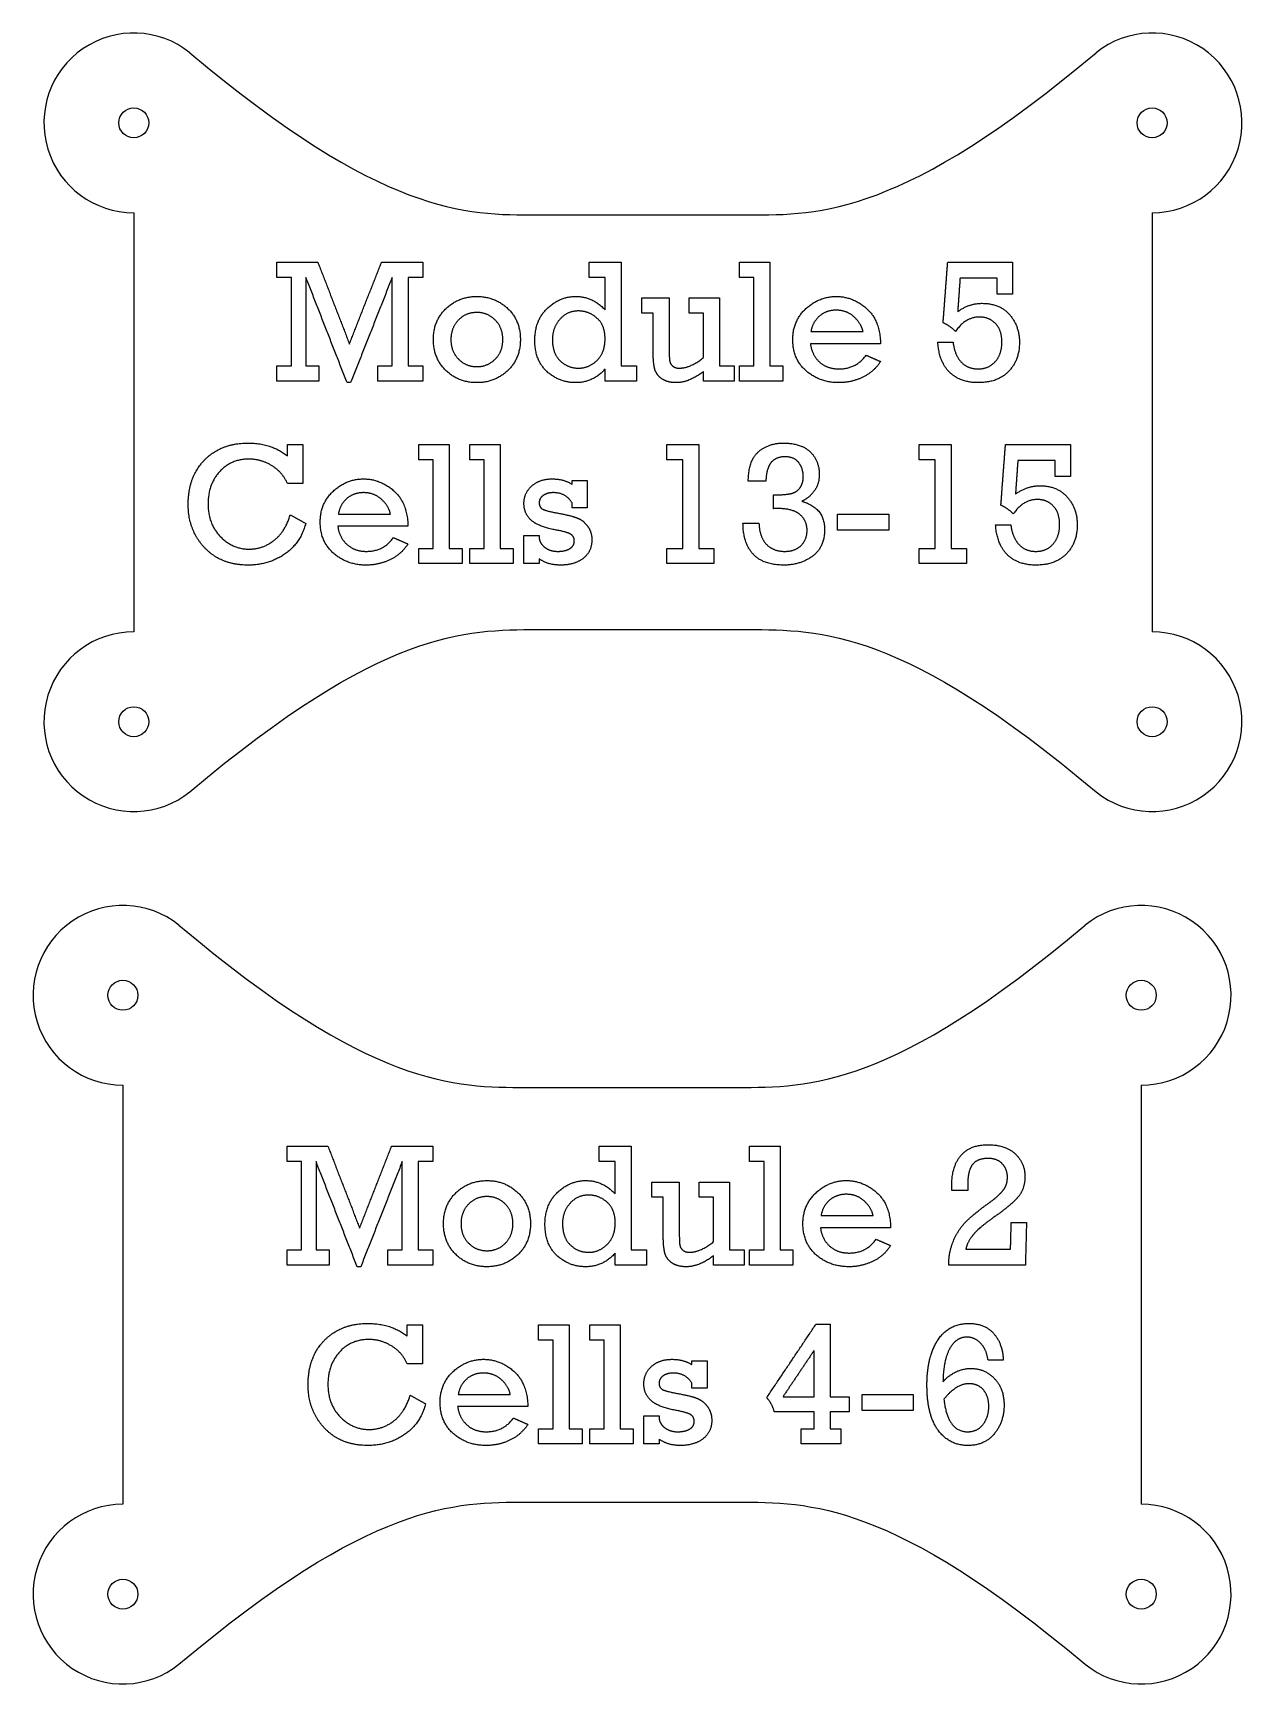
# Model space of a CAD drawing. Header units: inches. Extents: x 0.1 to 15.8, y 0.2 to 7.1.
# Drawn here: x 5.38 to 10.43, y 0.21 to 7.1 of the extents above; entities that cross this region are included whole.
import ezdxf

# ---------------------------------------------------------------- set-up
doc = ezdxf.new("R2010")
doc.units = ezdxf.units.IN
doc.header["$MEASUREMENT"] = 0
doc.layers.add('Default', color=18, linetype='Continuous', true_color=0x000000)

msp = doc.modelspace()

# ---------------------------------------------------------------- linework, layer by layer
at = {"layer": 'Default'}
for points in [[(5.8046, 6.3536), (5.8046, 4.6036)], [(7.4896, 6.3441), (8.3695, 6.3441)], [(10.0546, 6.3536), (10.0546, 4.6036)], [(7.4896, 4.6131), (8.3695, 4.6131)], [(5.7592, 2.7114), (5.7592, 0.9614)], [(7.4442, 2.7019), (8.3242, 2.7019)], [(10.0092, 2.7114), (10.0092, 0.9614)], [(7.4442, 0.9709), (8.3242, 0.9709)]]:
    msp.add_lwpolyline(points, dxfattribs=at)
for centre in [(5.8046, 6.7286), (10.0546, 6.7286), (5.8046, 4.2286), (10.0546, 4.2286), (5.7592, 3.0864), (10.0092, 3.0864), (5.7592, 0.5864), (10.0092, 0.5864)]:
    msp.add_circle(centre, 0.0625, dxfattribs=at)
for centre, start, end in [((5.8046, 6.7286), 51.36101, 270), ((10.0546, 6.7286), 270, 128.63899), ((5.8046, 4.2286), 90, 308.63899), ((10.0546, 4.2286), 231.36101, 90), ((5.7592, 3.0864), 51.36101, 270), ((10.0092, 3.0864), 270, 128.63899), ((5.7592, 0.5864), 90, 308.63899), ((10.0092, 0.5864), 231.36101, 90)]:
    msp.add_arc(centre, 0.375, start, end, dxfattribs=at)
for points, degree in [([(6.0387, 7.0215), (6.8412, 6.3441), (7.1895, 6.3441), (7.4896, 6.3441)], 3), ([(8.3695, 6.3441), (8.6696, 6.3441), (9.0179, 6.3441), (9.8204, 7.0215)], 3), ([(6.4021, 6.0835), (6.4021, 6.1153), (6.4021, 6.1472)], 2), ([(6.4021, 6.1472), (6.4874, 6.1472), (6.5726, 6.1472)], 2), ([(6.5726, 6.1472), (6.6387, 5.9762), (6.7048, 5.8052)], 2), ([(6.7048, 5.8052), (6.7717, 5.9762), (6.8385, 6.1472)], 2), ([(6.8385, 6.1472), (6.9245, 6.1472), (7.0104, 6.1472)], 2), ([(7.0104, 6.1472), (7.0104, 6.1153), (7.0104, 6.0835)], 2), ([(7.7046, 6.0835), (7.7046, 6.1153), (7.7046, 6.1472)], 2), ([(7.7046, 6.1472), (7.7715, 6.1472), (7.8384, 6.1472)], 2), ([(7.8384, 6.1472), (7.8384, 5.9306), (7.8384, 5.714)], 2), ([(8.332, 6.0835), (8.332, 6.1153), (8.332, 6.1472)], 2), ([(8.332, 6.1472), (8.3957, 6.1472), (8.4594, 6.1472)], 2), ([(8.4594, 6.1472), (8.4594, 5.9306), (8.4594, 5.714)], 2), ([(9.1823, 5.8942), (9.1919, 6.0207), (9.2015, 6.1472)], 2), ([(9.2015, 6.1472), (9.3368, 6.1472), (9.4722, 6.1472)], 2), ([(9.4722, 6.1472), (9.4722, 6.0803), (9.4722, 6.0134)], 2), ([(6.4626, 6.0835), (6.4323, 6.0835), (6.4021, 6.0835)], 2), ([(6.4626, 5.714), (6.4626, 5.8988), (6.4626, 6.0835)], 2), ([(6.6947, 5.644), (6.6089, 5.8637), (6.5231, 6.0835)], 2), ([(6.5231, 6.0835), (6.5231, 5.8988), (6.5231, 5.714)], 2), ([(6.883, 6.0835), (6.7963, 5.8637), (6.7096, 5.644)], 2), ([(6.883, 5.714), (6.883, 5.8988), (6.883, 6.0835)], 2), ([(7.0104, 6.0835), (6.9801, 6.0835), (6.9499, 6.0835)], 2), ([(6.9499, 6.0835), (6.9499, 5.8988), (6.9499, 5.714)], 2), ([(7.7715, 6.0835), (7.7381, 6.0835), (7.7046, 6.0835)], 2), ([(7.7715, 5.948), (7.7715, 6.0157), (7.7715, 6.0835)], 2), ([(8.3925, 6.0835), (8.3623, 6.0835), (8.332, 6.0835)], 2), ([(8.3925, 5.714), (8.3925, 5.8988), (8.3925, 6.0835)], 2), ([(9.253, 6.0803), (9.2481, 6.0102), (9.2432, 5.9402)], 2), ([(9.4085, 6.0803), (9.3307, 6.0803), (9.253, 6.0803)], 2), ([(9.4085, 6.0134), (9.4085, 6.0468), (9.4085, 6.0803)], 2), ([(7.1077, 5.9534), (7.1605, 6.0038), (7.2365, 6.0038)], 2), ([(7.2365, 6.0038), (7.311, 6.0038), (7.3645, 5.9541)], 2), ([(7.531, 5.9547), (7.5834, 6.0038), (7.6495, 6.0038)], 2), ([(7.6495, 6.0038), (7.7194, 6.0038), (7.7715, 5.948)], 2), ([(7.9244, 5.9338), (7.9244, 5.9656), (7.9244, 5.9975)], 2), ([(7.9244, 5.9975), (7.9817, 5.9975), (8.039, 5.9975)], 2), ([(8.039, 5.9975), (8.039, 5.8919), (8.039, 5.7864)], 2), ([(8.1218, 5.9338), (8.1218, 5.9656), (8.1218, 5.9975)], 2), ([(8.1218, 5.9975), (8.1855, 5.9975), (8.2492, 5.9975)], 2), ([(8.2492, 5.9975), (8.2492, 5.8558), (8.2492, 5.714)], 2), ([(8.6099, 5.9532), (8.6648, 6.0038), (8.7359, 6.0038)], 2), ([(8.7359, 6.0038), (8.8057, 6.0038), (8.8624, 5.9542)], 2), ([(9.4722, 6.0134), (9.4403, 6.0134), (9.4085, 6.0134)], 2), ([(7.055, 5.8241), (7.055, 5.9029), (7.1077, 5.9534)], 2), ([(7.2365, 5.937), (7.1894, 5.937), (7.1588, 5.9045)], 2), ([(7.3131, 5.9052), (7.2815, 5.937), (7.2365, 5.937)], 2), ([(7.3645, 5.9541), (7.418, 5.9043), (7.418, 5.8241)], 2), ([(7.4785, 5.8205), (7.4785, 5.9056), (7.531, 5.9547)], 2), ([(7.6602, 5.9433), (7.6144, 5.9433), (7.5831, 5.9087)], 2), ([(7.7372, 5.9139), (7.7029, 5.9433), (7.6602, 5.9433)], 2), ([(7.9722, 5.9338), (7.9483, 5.9338), (7.9244, 5.9338)], 2), ([(7.9722, 5.7755), (7.9722, 5.8547), (7.9722, 5.9338)], 2), ([(8.1823, 5.9338), (8.1521, 5.9338), (8.1218, 5.9338)], 2), ([(8.1823, 5.7489), (8.1823, 5.8414), (8.1823, 5.9338)], 2), ([(8.555, 5.8241), (8.555, 5.9025), (8.6099, 5.9532)], 2), ([(8.7352, 5.9465), (8.6947, 5.9465), (8.666, 5.9216)], 2), ([(8.8103, 5.919), (8.7797, 5.9465), (8.7352, 5.9465)], 2), ([(8.8624, 5.9542), (8.9191, 5.9046), (8.9212, 5.8064)], 2), ([(9.2432, 5.9402), (9.2892, 5.9752), (9.3459, 5.9752)], 2), ([(9.3459, 5.9752), (9.4177, 5.9752), (9.4593, 5.9281)], 2), ([(9.4593, 5.9281), (9.5008, 5.8809), (9.5008, 5.8114)], 2), ([(7.1588, 5.9045), (7.1282, 5.8721), (7.1282, 5.8239)], 2), ([(7.3448, 5.8239), (7.3448, 5.8735), (7.3131, 5.9052)], 2), ([(7.5831, 5.9087), (7.5518, 5.8741), (7.5518, 5.8236)], 2), ([(7.7715, 5.8268), (7.7715, 5.8845), (7.7372, 5.9139)], 2), ([(8.666, 5.9216), (8.6372, 5.8968), (8.6307, 5.8573)], 2), ([(8.848, 5.8573), (8.8408, 5.8914), (8.8103, 5.919)], 2), ([(9.2342, 5.8581), (9.2113, 5.8806), (9.1823, 5.8942)], 2), ([(9.3347, 5.9179), (9.2753, 5.9179), (9.2342, 5.8581)], 2), ([(9.4009, 5.8907), (9.3743, 5.9179), (9.3347, 5.9179)], 2), ([(9.4276, 5.8119), (9.4276, 5.8635), (9.4009, 5.8907)], 2), ([(7.1072, 5.6946), (7.055, 5.7453), (7.055, 5.8241)], 2), ([(7.1282, 5.8239), (7.1282, 5.774), (7.1597, 5.7424)], 2), ([(7.3137, 5.7428), (7.3448, 5.7747), (7.3448, 5.8239)], 2), ([(7.418, 5.8241), (7.418, 5.7439), (7.3647, 5.6939)], 2), ([(7.5296, 5.6899), (7.4785, 5.7358), (7.4785, 5.8205)], 2), ([(7.5518, 5.8236), (7.5518, 5.7662), (7.5839, 5.7353)], 2), ([(7.7379, 5.737), (7.7715, 5.7694), (7.7715, 5.8268)], 2), ([(8.6113, 5.6927), (8.555, 5.7414), (8.555, 5.8241)], 2), ([(8.9212, 5.8064), (8.7747, 5.8064), (8.6282, 5.8064)], 2), ([(8.6282, 5.8064), (8.6347, 5.7595), (8.6664, 5.7304)], 2), ([(8.6307, 5.8573), (8.7393, 5.8573), (8.848, 5.8573)], 2), ([(9.1601, 5.8128), (9.1919, 5.8128), (9.2237, 5.8128)], 2), ([(9.2094, 5.6871), (9.1655, 5.7302), (9.1601, 5.8128)], 2), ([(9.2237, 5.8128), (9.2295, 5.7618), (9.2566, 5.7315)], 2), ([(9.4003, 5.7323), (9.4276, 5.7633), (9.4276, 5.8119)], 2), ([(9.5008, 5.8114), (9.5008, 5.7378), (9.4556, 5.6909)], 2), ([(7.1597, 5.7424), (7.1912, 5.7109), (7.2365, 5.7109)], 2), ([(7.2365, 5.7109), (7.2826, 5.7109), (7.3137, 5.7428)], 2), ([(7.5839, 5.7353), (7.6161, 5.7045), (7.661, 5.7045)], 2), ([(7.661, 5.7045), (7.7043, 5.7045), (7.7379, 5.737)], 2), ([(7.9797, 5.6982), (7.9722, 5.7222), (7.9722, 5.7755)], 2), ([(8.039, 5.7864), (8.039, 5.7481), (8.0412, 5.7349)], 2), ([(8.0412, 5.7349), (8.0434, 5.7217), (8.0539, 5.7131)], 2), ([(8.0803, 5.7045), (8.1281, 5.7045), (8.1823, 5.7489)], 2), ([(8.6664, 5.7304), (8.6981, 5.7013), (8.7475, 5.7013)], 2), ([(8.7475, 5.7013), (8.8193, 5.7013), (8.8611, 5.7586)], 2), ([(8.9212, 5.7322), (8.8919, 5.6874), (8.845, 5.6657)], 2), ([(8.8611, 5.7586), (8.8911, 5.7454), (8.9212, 5.7322)], 2), ([(9.2566, 5.7315), (9.2837, 5.7013), (9.3281, 5.7013)], 2), ([(9.3281, 5.7013), (9.373, 5.7013), (9.4003, 5.7323)], 2), ([(6.4021, 5.6503), (6.4021, 5.6822), (6.4021, 5.714)], 2), ([(6.4021, 5.714), (6.4323, 5.714), (6.4626, 5.714)], 2), ([(6.5231, 5.714), (6.5502, 5.714), (6.5773, 5.714)], 2), ([(6.5773, 5.714), (6.5773, 5.6822), (6.5773, 5.6503)], 2), ([(6.8225, 5.6503), (6.8225, 5.6822), (6.8225, 5.714)], 2), ([(6.8225, 5.714), (6.8527, 5.714), (6.883, 5.714)], 2), ([(6.9499, 5.714), (6.9801, 5.714), (7.0104, 5.714)], 2), ([(7.0104, 5.714), (7.0104, 5.6822), (7.0104, 5.6503)], 2), ([(7.2365, 5.644), (7.1595, 5.644), (7.1072, 5.6946)], 2), ([(7.3647, 5.6939), (7.3114, 5.644), (7.2365, 5.644)], 2), ([(7.6481, 5.644), (7.5806, 5.644), (7.5296, 5.6899)], 2), ([(7.7715, 5.7005), (7.7209, 5.644), (7.6481, 5.644)], 2), ([(7.7715, 5.6503), (7.7715, 5.6754), (7.7715, 5.7005)], 2), ([(7.8384, 5.714), (7.8702, 5.714), (7.9021, 5.714)], 2), ([(7.9021, 5.714), (7.9021, 5.6822), (7.9021, 5.6503)], 2), ([(8.01, 5.6591), (7.9872, 5.6742), (7.9797, 5.6982)], 2), ([(8.0675, 5.644), (8.0328, 5.644), (8.01, 5.6591)], 2), ([(8.0539, 5.7131), (8.0644, 5.7045), (8.0803, 5.7045)], 2), ([(8.1823, 5.6901), (8.1224, 5.644), (8.0675, 5.644)], 2), ([(8.1823, 5.6503), (8.1823, 5.6702), (8.1823, 5.6901)], 2), ([(8.2492, 5.714), (8.2795, 5.714), (8.3097, 5.714)], 2), ([(8.3097, 5.714), (8.3097, 5.6822), (8.3097, 5.6503)], 2), ([(8.332, 5.6503), (8.332, 5.6822), (8.332, 5.714)], 2), ([(8.332, 5.714), (8.3623, 5.714), (8.3925, 5.714)], 2), ([(8.4594, 5.714), (8.4865, 5.714), (8.5136, 5.714)], 2), ([(8.5136, 5.714), (8.5136, 5.6822), (8.5136, 5.6503)], 2), ([(8.747, 5.644), (8.6676, 5.644), (8.6113, 5.6927)], 2), ([(8.845, 5.6657), (8.7982, 5.644), (8.747, 5.644)], 2), ([(9.329, 5.644), (9.2534, 5.644), (9.2094, 5.6871)], 2), ([(9.4556, 5.6909), (9.4104, 5.644), (9.329, 5.644)], 2), ([(6.5773, 5.6503), (6.4897, 5.6503), (6.4021, 5.6503)], 2), ([(6.7096, 5.644), (6.7022, 5.644), (6.6947, 5.644)], 2), ([(7.0104, 5.6503), (6.9164, 5.6503), (6.8225, 5.6503)], 2), ([(7.9021, 5.6503), (7.8368, 5.6503), (7.7715, 5.6503)], 2), ([(8.3097, 5.6503), (8.246, 5.6503), (8.1823, 5.6503)], 2), ([(8.5136, 5.6503), (8.4228, 5.6503), (8.332, 5.6503)], 2), ([(6.1008, 5.3222), (6.1698, 5.3918), (6.2808, 5.3918)], 2), ([(6.2808, 5.3918), (6.379, 5.3918), (6.4458, 5.3385)], 2), ([(6.4458, 5.3385), (6.4458, 5.362), (6.4458, 5.3855)], 2), ([(6.4458, 5.3855), (6.4776, 5.3855), (6.5095, 5.3855)], 2), ([(6.5095, 5.3855), (6.5095, 5.3042), (6.5095, 5.223)], 2), ([(6.9936, 5.3218), (6.9936, 5.3536), (6.9936, 5.3855)], 2), ([(6.9936, 5.3855), (7.0572, 5.3855), (7.1209, 5.3855)], 2), ([(7.1209, 5.3855), (7.1209, 5.1689), (7.1209, 4.9523)], 2), ([(7.2069, 5.3218), (7.2069, 5.3536), (7.2069, 5.3855)], 2), ([(7.2069, 5.3855), (7.2706, 5.3855), (7.3343, 5.3855)], 2), ([(7.3343, 5.3855), (7.3343, 5.1689), (7.3343, 4.9523)], 2), ([(8.0286, 5.3218), (8.0286, 5.3536), (8.0286, 5.3855)], 2), ([(8.0286, 5.3855), (8.0955, 5.3855), (8.1623, 5.3855)], 2), ([(8.1623, 5.3855), (8.1623, 5.1689), (8.1623, 4.9523)], 2), ([(8.4116, 5.3553), (8.4539, 5.3918), (8.5153, 5.3918)], 2), ([(8.5153, 5.3918), (8.5899, 5.3918), (8.6277, 5.355)], 2), ([(9.0827, 5.3218), (9.0827, 5.3536), (9.0827, 5.3855)], 2), ([(9.0827, 5.3855), (9.1496, 5.3855), (9.2165, 5.3855)], 2), ([(9.2165, 5.3855), (9.2165, 5.1689), (9.2165, 4.9523)], 2), ([(9.4235, 5.1325), (9.433, 5.259), (9.4426, 5.3855)], 2), ([(9.4426, 5.3855), (9.5779, 5.3855), (9.7133, 5.3855)], 2), ([(9.7133, 5.3855), (9.7133, 5.3186), (9.7133, 5.2517)], 2), ([(6.0318, 5.1351), (6.0318, 5.2526), (6.1008, 5.3222)], 2), ([(6.285, 5.3249), (6.2104, 5.3249), (6.1625, 5.2719)], 2), ([(6.3794, 5.2983), (6.3346, 5.3249), (6.285, 5.3249)], 2), ([(7.0541, 5.3218), (7.0238, 5.3218), (6.9936, 5.3218)], 2), ([(7.0541, 4.9523), (7.0541, 5.137), (7.0541, 5.3218)], 2), ([(7.2674, 5.3218), (7.2372, 5.3218), (7.2069, 5.3218)], 2), ([(7.2674, 4.9523), (7.2674, 5.137), (7.2674, 5.3218)], 2), ([(8.0955, 5.3218), (8.062, 5.3218), (8.0286, 5.3218)], 2), ([(8.0955, 4.9523), (8.0955, 5.137), (8.0955, 5.3218)], 2), ([(8.3693, 5.2326), (8.3693, 5.3189), (8.4116, 5.3553)], 2), ([(8.4632, 5.3089), (8.4443, 5.2833), (8.4426, 5.2326)], 2), ([(8.5233, 5.3345), (8.4821, 5.3345), (8.4632, 5.3089)], 2), ([(8.5796, 5.3102), (8.5606, 5.3345), (8.5233, 5.3345)], 2), ([(8.5986, 5.2521), (8.5986, 5.2859), (8.5796, 5.3102)], 2), ([(8.6277, 5.355), (8.6655, 5.3182), (8.6655, 5.2611)], 2), ([(9.1496, 5.3218), (9.1162, 5.3218), (9.0827, 5.3218)], 2), ([(9.1496, 4.9523), (9.1496, 5.137), (9.1496, 5.3218)], 2), ([(9.4941, 5.3186), (9.4892, 5.2485), (9.4843, 5.1784)], 2), ([(9.6496, 5.3186), (9.5719, 5.3186), (9.4941, 5.3186)], 2), ([(9.6496, 5.2517), (9.6496, 5.2851), (9.6496, 5.3186)], 2), ([(6.1625, 5.2719), (6.1146, 5.2188), (6.1146, 5.1377)], 2), ([(6.4458, 5.223), (6.4242, 5.2716), (6.3794, 5.2983)], 2), ([(6.6376, 5.1915), (6.6925, 5.2421), (6.7637, 5.2421)], 2), ([(6.7637, 5.2421), (6.8334, 5.2421), (6.8901, 5.1925)], 2), ([(7.4656, 5.2128), (7.4981, 5.2421), (7.5512, 5.2421)], 2), ([(7.5512, 5.2421), (7.5991, 5.2421), (7.6337, 5.2198)], 2), ([(8.5856, 5.2059), (8.5986, 5.2242), (8.5986, 5.2521)], 2), ([(8.6655, 5.2611), (8.6655, 5.219), (8.6431, 5.19)], 2), ([(9.7133, 5.2517), (9.6814, 5.2517), (9.6496, 5.2517)], 2), ([(6.5095, 5.223), (6.4776, 5.223), (6.4458, 5.223)], 2), ([(6.5827, 5.0624), (6.5827, 5.1408), (6.6376, 5.1915)], 2), ([(6.763, 5.1848), (6.7225, 5.1848), (6.6937, 5.1599)], 2), ([(6.838, 5.1573), (6.8074, 5.1848), (6.763, 5.1848)], 2), ([(6.8901, 5.1925), (6.9468, 5.1429), (6.949, 5.0447)], 2), ([(7.433, 5.14), (7.433, 5.1835), (7.4656, 5.2128)], 2), ([(7.5135, 5.1731), (7.4967, 5.1615), (7.4967, 5.1421)], 2), ([(7.5562, 5.1848), (7.5303, 5.1848), (7.5135, 5.1731)], 2), ([(7.6337, 5.1422), (7.6071, 5.1848), (7.5562, 5.1848)], 2), ([(7.6337, 5.2198), (7.6337, 5.2278), (7.6337, 5.2358)], 2), ([(7.6337, 5.2358), (7.6655, 5.2358), (7.6974, 5.2358)], 2), ([(7.6974, 5.2358), (7.6974, 5.1784), (7.6974, 5.1211)], 2), ([(8.4426, 5.2326), (8.406, 5.2326), (8.3693, 5.2326)], 2), ([(8.4744, 5.1753), (8.5258, 5.1753), (8.5492, 5.1814)], 2), ([(8.4744, 5.1179), (8.4744, 5.1466), (8.4744, 5.1753)], 2), ([(8.5492, 5.1814), (8.5726, 5.1876), (8.5856, 5.2059)], 2), ([(8.6431, 5.19), (8.6206, 5.1611), (8.5924, 5.1489)], 2), ([(9.4843, 5.1784), (9.5304, 5.2135), (9.587, 5.2135)], 2), ([(9.587, 5.2135), (9.6589, 5.2135), (9.7004, 5.1664)], 2), ([(6.1001, 4.9551), (6.0318, 5.0279), (6.0318, 5.1351)], 2), ([(6.1146, 5.1377), (6.1146, 5.0546), (6.1656, 5.0019)], 2), ([(6.6937, 5.1599), (6.6649, 5.1351), (6.6585, 5.0956)], 2), ([(6.8757, 5.0956), (6.8686, 5.1297), (6.838, 5.1573)], 2), ([(7.4632, 5.0697), (7.433, 5.0968), (7.433, 5.14)], 2), ([(7.4967, 5.1421), (7.4967, 5.1224), (7.5126, 5.115)], 2), ([(7.5126, 5.115), (7.5285, 5.1076), (7.5807, 5.0981)], 2), ([(7.6337, 5.1211), (7.6337, 5.1317), (7.6337, 5.1422)], 2), ([(7.6974, 5.1211), (7.6655, 5.1211), (7.6337, 5.1211)], 2), ([(8.4937, 5.1183), (8.4854, 5.1183), (8.4744, 5.1179)], 2), ([(8.5857, 5.0927), (8.5568, 5.1183), (8.4937, 5.1183)], 2), ([(8.5924, 5.1489), (8.6878, 5.1217), (8.6878, 5.0316)], 2), ([(9.4753, 5.0964), (9.4524, 5.1189), (9.4235, 5.1325)], 2), ([(9.5758, 5.1562), (9.5164, 5.1562), (9.4753, 5.0964)], 2), ([(9.6421, 5.129), (9.6154, 5.1562), (9.5758, 5.1562)], 2), ([(9.6687, 5.0502), (9.6687, 5.1018), (9.6421, 5.129)], 2), ([(9.7004, 5.1664), (9.742, 5.1192), (9.742, 5.0497)], 2), ([(6.3911, 4.9863), (6.4382, 5.0235), (6.4575, 5.0925)], 2), ([(6.5222, 5.0563), (6.5004, 4.9734), (6.434, 4.9278)], 2), ([(6.4575, 5.0925), (6.4898, 5.0744), (6.5222, 5.0563)], 2), ([(6.6391, 4.931), (6.5827, 4.9797), (6.5827, 5.0624)], 2), ([(6.949, 5.0447), (6.8025, 5.0447), (6.656, 5.0447)], 2), ([(6.656, 5.0447), (6.6624, 4.9978), (6.6942, 4.9687)], 2), ([(6.6585, 5.0956), (6.7671, 5.0956), (6.8757, 5.0956)], 2), ([(7.5638, 5.0295), (7.4935, 5.0425), (7.4632, 5.0697)], 2), ([(7.5807, 5.0981), (7.6308, 5.089), (7.6566, 5.0785)], 2), ([(7.6566, 5.0785), (7.6824, 5.068), (7.6995, 5.0436)], 2), ([(7.6995, 5.0436), (7.7165, 5.0193), (7.7165, 4.9869)], 2), ([(8.3889, 4.9288), (8.3471, 4.9754), (8.3471, 5.0574)], 2), ([(8.3471, 5.0574), (8.3805, 5.0574), (8.4139, 5.0574)], 2), ([(8.4139, 5.0574), (8.4157, 5.0001), (8.4445, 4.9698)], 2), ([(8.6146, 5.0273), (8.6146, 5.0671), (8.5857, 5.0927)], 2), ([(8.6878, 5.0316), (8.6878, 4.9568), (8.6371, 4.9195)], 2), ([(8.742, 5.0956), (8.8486, 5.0956), (8.9553, 5.0956)], 2), ([(8.742, 5.0288), (8.742, 5.0622), (8.742, 5.0956)], 2), ([(8.9553, 5.0956), (8.9553, 5.0622), (8.9553, 5.0288)], 2), ([(9.4012, 5.0511), (9.433, 5.0511), (9.4649, 5.0511)], 2), ([(9.4506, 4.9254), (9.4066, 4.9685), (9.4012, 5.0511)], 2), ([(9.4649, 5.0511), (9.4706, 5.0001), (9.4977, 4.9698)], 2), ([(9.6414, 4.9706), (9.6687, 5.0015), (9.6687, 5.0502)], 2), ([(9.742, 5.0497), (9.742, 4.9761), (9.6968, 4.9292)], 2), ([(6.1656, 5.0019), (6.2166, 4.9491), (6.2865, 4.9491)], 2), ([(6.2865, 4.9491), (6.344, 4.9491), (6.3911, 4.9863)], 2), ([(6.6942, 4.9687), (6.7259, 4.9396), (6.7753, 4.9396)], 2), ([(6.7753, 4.9396), (6.8471, 4.9396), (6.8889, 4.9969)], 2), ([(6.949, 4.9704), (6.9197, 4.9257), (6.8728, 4.904)], 2), ([(6.8889, 4.9969), (6.9189, 4.9837), (6.949, 4.9704)], 2), ([(7.433, 4.8886), (7.433, 4.9476), (7.433, 5.0065)], 2), ([(7.433, 5.0065), (7.4649, 5.0065), (7.4967, 5.0065)], 2), ([(7.4967, 5.0065), (7.4967, 5.0008), (7.4967, 4.9951)], 2), ([(7.4967, 4.9951), (7.4998, 4.9709), (7.5219, 4.9552)], 2), ([(7.6272, 5.0118), (7.6112, 5.0211), (7.5638, 5.0295)], 2), ([(7.6244, 4.951), (7.6432, 4.9625), (7.6432, 4.9828)], 2), ([(7.6432, 4.9828), (7.6432, 5.0025), (7.6272, 5.0118)], 2), ([(7.7165, 4.9869), (7.7165, 4.9388), (7.6801, 4.9106)], 2), ([(8.4445, 4.9698), (8.4732, 4.9396), (8.5211, 4.9396)], 2), ([(8.5211, 4.9396), (8.5647, 4.9396), (8.5896, 4.9645)], 2), ([(8.5896, 4.9645), (8.6146, 4.9894), (8.6146, 5.0273)], 2), ([(8.9553, 5.0288), (8.8486, 5.0288), (8.742, 5.0288)], 2), ([(9.4977, 4.9698), (9.5248, 4.9396), (9.5693, 4.9396)], 2), ([(9.5693, 4.9396), (9.6142, 4.9396), (9.6414, 4.9706)], 2), ([(6.2815, 4.8823), (6.1684, 4.8823), (6.1001, 4.9551)], 2), ([(6.434, 4.9278), (6.3677, 4.8823), (6.2815, 4.8823)], 2), ([(6.7748, 4.8823), (6.6954, 4.8823), (6.6391, 4.931)], 2), ([(6.8728, 4.904), (6.826, 4.8823), (6.7748, 4.8823)], 2), ([(6.9936, 4.8886), (6.9936, 4.9205), (6.9936, 4.9523)], 2), ([(6.9936, 4.9523), (7.0238, 4.9523), (7.0541, 4.9523)], 2), ([(7.1209, 4.9523), (7.148, 4.9523), (7.1751, 4.9523)], 2), ([(7.1751, 4.9523), (7.1751, 4.9205), (7.1751, 4.8886)], 2), ([(7.2069, 4.8886), (7.2069, 4.9205), (7.2069, 4.9523)], 2), ([(7.2069, 4.9523), (7.2372, 4.9523), (7.2674, 4.9523)], 2), ([(7.3343, 4.9523), (7.3614, 4.9523), (7.3885, 4.9523)], 2), ([(7.3885, 4.9523), (7.3885, 4.9205), (7.3885, 4.8886)], 2), ([(7.5857, 4.8823), (7.5312, 4.8823), (7.4967, 4.9092)], 2), ([(7.4967, 4.9092), (7.4967, 4.8989), (7.4967, 4.8886)], 2), ([(7.5219, 4.9552), (7.544, 4.9396), (7.5741, 4.9396)], 2), ([(7.5741, 4.9396), (7.6056, 4.9396), (7.6244, 4.951)], 2), ([(7.6801, 4.9106), (7.6437, 4.8823), (7.5857, 4.8823)], 2), ([(8.0286, 4.8886), (8.0286, 4.9205), (8.0286, 4.9523)], 2), ([(8.0286, 4.9523), (8.062, 4.9523), (8.0955, 4.9523)], 2), ([(8.1623, 4.9523), (8.1942, 4.9523), (8.226, 4.9523)], 2), ([(8.226, 4.9523), (8.226, 4.9205), (8.226, 4.8886)], 2), ([(8.518, 4.8823), (8.4308, 4.8823), (8.3889, 4.9288)], 2), ([(8.6371, 4.9195), (8.5864, 4.8823), (8.518, 4.8823)], 2), ([(9.0827, 4.8886), (9.0827, 4.9205), (9.0827, 4.9523)], 2), ([(9.0827, 4.9523), (9.1162, 4.9523), (9.1496, 4.9523)], 2), ([(9.2165, 4.9523), (9.2483, 4.9523), (9.2802, 4.9523)], 2), ([(9.2802, 4.9523), (9.2802, 4.9205), (9.2802, 4.8886)], 2), ([(9.5701, 4.8823), (9.4945, 4.8823), (9.4506, 4.9254)], 2), ([(9.6968, 4.9292), (9.6515, 4.8823), (9.5701, 4.8823)], 2), ([(7.1751, 4.8886), (7.0843, 4.8886), (6.9936, 4.8886)], 2), ([(7.3885, 4.8886), (7.2977, 4.8886), (7.2069, 4.8886)], 2), ([(7.4967, 4.8886), (7.4649, 4.8886), (7.433, 4.8886)], 2), ([(8.226, 4.8886), (8.1273, 4.8886), (8.0286, 4.8886)], 2), ([(9.2802, 4.8886), (9.1814, 4.8886), (9.0827, 4.8886)], 2), ([(6.0387, 3.9357), (6.8412, 4.6131), (7.1895, 4.6131), (7.4896, 4.6131)], 3), ([(8.3695, 4.6131), (8.6696, 4.6131), (9.0179, 4.6131), (9.8204, 3.9357)], 3), ([(5.9933, 3.3793), (6.7958, 2.7019), (7.1441, 2.7019), (7.4442, 2.7019)], 3), ([(8.3242, 2.7019), (8.6242, 2.7019), (8.9725, 2.7019), (9.775, 3.3793)], 3), ([(6.4443, 2.3927), (6.4443, 2.4245), (6.4443, 2.4564)], 2), ([(6.4443, 2.4564), (6.5296, 2.4564), (6.6148, 2.4564)], 2), ([(6.6148, 2.4564), (6.681, 2.2854), (6.7471, 2.1144)], 2), ([(6.7471, 2.1144), (6.8139, 2.2854), (6.8808, 2.4564)], 2), ([(6.8808, 2.4564), (6.9667, 2.4564), (7.0526, 2.4564)], 2), ([(7.0526, 2.4564), (7.0526, 2.4245), (7.0526, 2.3927)], 2), ([(7.7469, 2.3927), (7.7469, 2.4245), (7.7469, 2.4564)], 2), ([(7.7469, 2.4564), (7.8137, 2.4564), (7.8806, 2.4564)], 2), ([(7.8806, 2.4564), (7.8806, 2.2398), (7.8806, 2.0232)], 2), ([(8.3742, 2.3927), (8.3742, 2.4245), (8.3742, 2.4564)], 2), ([(8.3742, 2.4564), (8.4379, 2.4564), (8.5016, 2.4564)], 2), ([(8.5016, 2.4564), (8.5016, 2.2398), (8.5016, 2.0232)], 2), ([(9.2182, 2.2925), (9.2182, 2.3725), (9.2565, 2.4176)], 2), ([(9.2565, 2.4176), (9.2949, 2.4627), (9.3691, 2.4627)], 2), ([(9.3691, 2.4627), (9.444, 2.4627), (9.484, 2.4239)], 2), ([(9.484, 2.4239), (9.5239, 2.3851), (9.5239, 2.3285)], 2), ([(6.5048, 2.3927), (6.4746, 2.3927), (6.4443, 2.3927)], 2), ([(6.5048, 2.0232), (6.5048, 2.2079), (6.5048, 2.3927)], 2), ([(6.737, 1.9532), (6.6511, 2.1729), (6.5653, 2.3927)], 2), ([(6.5653, 2.3927), (6.5653, 2.2079), (6.5653, 2.0232)], 2), ([(6.9252, 2.3927), (6.8385, 2.1729), (6.7518, 1.9532)], 2), ([(6.9252, 2.0232), (6.9252, 2.2079), (6.9252, 2.3927)], 2), ([(7.0526, 2.3927), (7.0223, 2.3927), (6.9921, 2.3927)], 2), ([(6.9921, 2.3927), (6.9921, 2.2079), (6.9921, 2.0232)], 2), ([(7.8137, 2.3927), (7.7803, 2.3927), (7.7469, 2.3927)], 2), ([(7.8137, 2.2572), (7.8137, 2.3249), (7.8137, 2.3927)], 2), ([(8.4348, 2.3927), (8.4045, 2.3927), (8.3742, 2.3927)], 2), ([(8.4348, 2.0232), (8.4348, 2.2079), (8.4348, 2.3927)], 2), ([(9.3055, 2.3805), (9.2851, 2.3556), (9.2851, 2.2987)], 2), ([(9.37, 2.4054), (9.3259, 2.4054), (9.3055, 2.3805)], 2), ([(9.4292, 2.3832), (9.4077, 2.4054), (9.37, 2.4054)], 2), ([(9.4507, 2.326), (9.4507, 2.361), (9.4292, 2.3832)], 2), ([(7.15, 2.2626), (7.2027, 2.313), (7.2787, 2.313)], 2), ([(7.2787, 2.313), (7.3532, 2.313), (7.4067, 2.2633)], 2), ([(7.5732, 2.2639), (7.6256, 2.313), (7.6917, 2.313)], 2), ([(7.6917, 2.313), (7.7616, 2.313), (7.8137, 2.2572)], 2), ([(7.9666, 2.243), (7.9666, 2.2748), (7.9666, 2.3067)], 2), ([(7.9666, 2.3067), (8.0239, 2.3067), (8.0813, 2.3067)], 2), ([(8.0813, 2.3067), (8.0813, 2.2011), (8.0813, 2.0956)], 2), ([(8.1641, 2.243), (8.1641, 2.2748), (8.1641, 2.3067)], 2), ([(8.1641, 2.3067), (8.2278, 2.3067), (8.2914, 2.3067)], 2), ([(8.2914, 2.3067), (8.2914, 2.165), (8.2914, 2.0232)], 2), ([(8.6521, 2.2624), (8.707, 2.313), (8.7782, 2.313)], 2), ([(8.7782, 2.313), (8.8479, 2.313), (8.9046, 2.2634)], 2), ([(9.2185, 2.2716), (9.2182, 2.2844), (9.2182, 2.2925)], 2), ([(9.2851, 2.2987), (9.2851, 2.2844), (9.2858, 2.2716)], 2), ([(9.3779, 2.2225), (9.4204, 2.2546), (9.4356, 2.2761)], 2), ([(9.4356, 2.2761), (9.4507, 2.2976), (9.4507, 2.326)], 2), ([(9.5239, 2.3285), (9.5239, 2.2811), (9.4977, 2.2476)], 2), ([(7.0972, 2.1333), (7.0972, 2.2121), (7.15, 2.2626)], 2), ([(7.201, 2.2137), (7.1704, 2.1813), (7.1704, 2.1331)], 2), ([(7.2787, 2.2462), (7.2316, 2.2462), (7.201, 2.2137)], 2), ([(7.3553, 2.2144), (7.3237, 2.2462), (7.2787, 2.2462)], 2), ([(7.387, 2.1331), (7.387, 2.1827), (7.3553, 2.2144)], 2), ([(7.4067, 2.2633), (7.4602, 2.2135), (7.4602, 2.1333)], 2), ([(7.5207, 2.1297), (7.5207, 2.2148), (7.5732, 2.2639)], 2), ([(7.6253, 2.2179), (7.594, 2.1833), (7.594, 2.1328)], 2), ([(7.7024, 2.2525), (7.6566, 2.2525), (7.6253, 2.2179)], 2), ([(7.7794, 2.2231), (7.7451, 2.2525), (7.7024, 2.2525)], 2), ([(7.8137, 2.136), (7.8137, 2.1937), (7.7794, 2.2231)], 2), ([(8.0144, 2.243), (7.9905, 2.243), (7.9666, 2.243)], 2), ([(8.0144, 2.0847), (8.0144, 2.1639), (8.0144, 2.243)], 2), ([(8.2246, 2.243), (8.1943, 2.243), (8.1641, 2.243)], 2), ([(8.2246, 2.0581), (8.2246, 2.1506), (8.2246, 2.243)], 2), ([(8.5972, 2.1333), (8.5972, 2.2117), (8.6521, 2.2624)], 2), ([(8.7082, 2.2308), (8.6794, 2.206), (8.673, 2.1665)], 2), ([(8.7775, 2.2557), (8.737, 2.2557), (8.7082, 2.2308)], 2), ([(8.8525, 2.2282), (8.8219, 2.2557), (8.7775, 2.2557)], 2), ([(8.8902, 2.1665), (8.8831, 2.2006), (8.8525, 2.2282)], 2), ([(8.9046, 2.2634), (8.9613, 2.2138), (8.9634, 2.1156)], 2), ([(9.2858, 2.2716), (9.2522, 2.2716), (9.2185, 2.2716)], 2), ([(9.2754, 2.1389), (9.3087, 2.1738), (9.3779, 2.2225)], 2), ([(9.4977, 2.2476), (9.4715, 2.2142), (9.3976, 2.1625)], 2), ([(8.673, 2.1665), (8.7816, 2.1665), (8.8902, 2.1665)], 2), ([(9.2238, 2.0574), (9.2421, 2.104), (9.2754, 2.1389)], 2), ([(9.3976, 2.1625), (9.3258, 2.112), (9.3034, 2.0811)], 2), ([(9.4637, 2.0264), (9.4652, 2.0822), (9.4666, 2.1379)], 2), ([(9.4666, 2.1379), (9.4985, 2.1379), (9.5303, 2.1379)], 2), ([(9.5303, 2.1379), (9.528, 2.0487), (9.5256, 1.9595)], 2), ([(7.1494, 2.0038), (7.0972, 2.0545), (7.0972, 2.1333)], 2), ([(7.1704, 2.1331), (7.1704, 2.0832), (7.2019, 2.0516)], 2), ([(7.3559, 2.052), (7.387, 2.0839), (7.387, 2.1331)], 2), ([(7.4602, 2.1333), (7.4602, 2.0531), (7.4069, 2.0031)], 2), ([(7.5718, 1.9991), (7.5207, 2.045), (7.5207, 2.1297)], 2), ([(7.594, 2.1328), (7.594, 2.0754), (7.6262, 2.0445)], 2), ([(7.7801, 2.0462), (7.8137, 2.0786), (7.8137, 2.136)], 2), ([(8.0219, 2.0074), (8.0144, 2.0314), (8.0144, 2.0847)], 2), ([(8.0813, 2.0956), (8.0813, 2.0573), (8.0834, 2.0441)], 2), ([(8.6535, 2.0019), (8.5972, 2.0506), (8.5972, 2.1333)], 2), ([(8.9634, 2.1156), (8.8169, 2.1156), (8.6704, 2.1156)], 2), ([(8.6704, 2.1156), (8.6769, 2.0687), (8.7086, 2.0396)], 2), ([(8.7898, 2.0105), (8.8615, 2.0105), (8.9033, 2.0678)], 2), ([(8.9033, 2.0678), (8.9334, 2.0546), (8.9634, 2.0413)], 2), ([(9.3034, 2.0811), (9.2809, 2.0503), (9.2774, 2.0264)], 2), ([(6.4443, 1.9595), (6.4443, 1.9914), (6.4443, 2.0232)], 2), ([(6.4443, 2.0232), (6.4746, 2.0232), (6.5048, 2.0232)], 2), ([(6.5653, 2.0232), (6.5924, 2.0232), (6.6195, 2.0232)], 2), ([(6.6195, 2.0232), (6.6195, 1.9914), (6.6195, 1.9595)], 2), ([(6.8647, 1.9595), (6.8647, 1.9914), (6.8647, 2.0232)], 2), ([(6.8647, 2.0232), (6.8949, 2.0232), (6.9252, 2.0232)], 2), ([(6.9921, 2.0232), (7.0223, 2.0232), (7.0526, 2.0232)], 2), ([(7.0526, 2.0232), (7.0526, 1.9914), (7.0526, 1.9595)], 2), ([(7.2787, 1.9532), (7.2017, 1.9532), (7.1494, 2.0038)], 2), ([(7.2019, 2.0516), (7.2334, 2.0201), (7.2787, 2.0201)], 2), ([(7.2787, 2.0201), (7.3248, 2.0201), (7.3559, 2.052)], 2), ([(7.4069, 2.0031), (7.3536, 1.9532), (7.2787, 1.9532)], 2), ([(7.6903, 1.9532), (7.6228, 1.9532), (7.5718, 1.9991)], 2), ([(7.6262, 2.0445), (7.6583, 2.0137), (7.7032, 2.0137)], 2), ([(7.8137, 2.0097), (7.7631, 1.9532), (7.6903, 1.9532)], 2), ([(7.7032, 2.0137), (7.7465, 2.0137), (7.7801, 2.0462)], 2), ([(7.8137, 1.9595), (7.8137, 1.9846), (7.8137, 2.0097)], 2), ([(7.8806, 2.0232), (7.9125, 2.0232), (7.9443, 2.0232)], 2), ([(7.9443, 2.0232), (7.9443, 1.9914), (7.9443, 1.9595)], 2), ([(8.0522, 1.9683), (8.0295, 1.9834), (8.0219, 2.0074)], 2), ([(8.0834, 2.0441), (8.0856, 2.0309), (8.0961, 2.0223)], 2), ([(8.0961, 2.0223), (8.1066, 2.0137), (8.1225, 2.0137)], 2), ([(8.2246, 1.9993), (8.1647, 1.9532), (8.1098, 1.9532)], 2), ([(8.1225, 2.0137), (8.1703, 2.0137), (8.2246, 2.0581)], 2), ([(8.2246, 1.9595), (8.2246, 1.9794), (8.2246, 1.9993)], 2), ([(8.2914, 2.0232), (8.3217, 2.0232), (8.352, 2.0232)], 2), ([(8.352, 2.0232), (8.352, 1.9914), (8.352, 1.9595)], 2), ([(8.3742, 1.9595), (8.3742, 1.9914), (8.3742, 2.0232)], 2), ([(8.3742, 2.0232), (8.4045, 2.0232), (8.4348, 2.0232)], 2), ([(8.5016, 2.0232), (8.5287, 2.0232), (8.5558, 2.0232)], 2), ([(8.5558, 2.0232), (8.5558, 1.9914), (8.5558, 1.9595)], 2), ([(8.7893, 1.9532), (8.7098, 1.9532), (8.6535, 2.0019)], 2), ([(8.7086, 2.0396), (8.7403, 2.0105), (8.7898, 2.0105)], 2), ([(8.9634, 2.0413), (8.9341, 1.9966), (8.8873, 1.9749)], 2), ([(9.2055, 1.9595), (9.2055, 2.0108), (9.2238, 2.0574)], 2), ([(9.2774, 2.0264), (9.3705, 2.0264), (9.4637, 2.0264)], 2), ([(6.6195, 1.9595), (6.5319, 1.9595), (6.4443, 1.9595)], 2), ([(6.7518, 1.9532), (6.7444, 1.9532), (6.737, 1.9532)], 2), ([(7.0526, 1.9595), (6.9586, 1.9595), (6.8647, 1.9595)], 2), ([(7.9443, 1.9595), (7.879, 1.9595), (7.8137, 1.9595)], 2), ([(8.1098, 1.9532), (8.075, 1.9532), (8.0522, 1.9683)], 2), ([(8.352, 1.9595), (8.2883, 1.9595), (8.2246, 1.9595)], 2), ([(8.5558, 1.9595), (8.465, 1.9595), (8.3742, 1.9595)], 2), ([(8.8873, 1.9749), (8.8404, 1.9532), (8.7893, 1.9532)], 2), ([(9.5256, 1.9595), (9.3655, 1.9595), (9.2055, 1.9595)], 2), ([(6.6011, 1.6469), (6.6701, 1.7165), (6.7812, 1.7165)], 2), ([(6.7812, 1.7165), (6.8793, 1.7165), (6.9461, 1.6632)], 2), ([(6.9461, 1.6632), (6.9461, 1.6867), (6.9461, 1.7101)], 2), ([(6.9461, 1.7101), (6.978, 1.7101), (7.0098, 1.7101)], 2), ([(7.0098, 1.7101), (7.0098, 1.6289), (7.0098, 1.5477)], 2), ([(7.4939, 1.6464), (7.4939, 1.6783), (7.4939, 1.7101)], 2), ([(7.4939, 1.7101), (7.5576, 1.7101), (7.6213, 1.7101)], 2), ([(7.6213, 1.7101), (7.6213, 1.4936), (7.6213, 1.277)], 2), ([(7.7073, 1.6464), (7.7073, 1.6783), (7.7073, 1.7101)], 2), ([(7.7073, 1.7101), (7.771, 1.7101), (7.8347, 1.7101)], 2), ([(7.8347, 1.7101), (7.8347, 1.4936), (7.8347, 1.277)], 2), ([(8.4461, 1.4066), (8.5489, 1.56), (8.6516, 1.7133)], 2), ([(8.6516, 1.7133), (8.6811, 1.7133), (8.7105, 1.7133)], 2), ([(8.7105, 1.7133), (8.7105, 1.5621), (8.7105, 1.4108)], 2), ([(9.1602, 1.6471), (9.2055, 1.7165), (9.2907, 1.7165)], 2), ([(9.2817, 1.6592), (9.2349, 1.6592), (9.2089, 1.6095)], 2), ([(9.3403, 1.6325), (9.3162, 1.6592), (9.2817, 1.6592)], 2), ([(9.2907, 1.7165), (9.3576, 1.7165), (9.3944, 1.6733)], 2), ([(9.3944, 1.6733), (9.4313, 1.63), (9.4334, 1.5636)], 2), ([(6.5321, 1.4598), (6.5321, 1.5773), (6.6011, 1.6469)], 2), ([(6.6628, 1.5966), (6.6149, 1.5435), (6.6149, 1.4624)], 2), ([(6.7854, 1.6496), (6.7107, 1.6496), (6.6628, 1.5966)], 2), ([(6.8797, 1.623), (6.8349, 1.6496), (6.7854, 1.6496)], 2), ([(6.9461, 1.5477), (6.9246, 1.5963), (6.8797, 1.623)], 2), ([(7.5544, 1.6464), (7.5242, 1.6464), (7.4939, 1.6464)], 2), ([(7.5544, 1.277), (7.5544, 1.4617), (7.5544, 1.6464)], 2), ([(7.7678, 1.6464), (7.7375, 1.6464), (7.7073, 1.6464)], 2), ([(7.7678, 1.277), (7.7678, 1.4617), (7.7678, 1.6464)], 2), ([(8.6436, 1.6036), (8.5789, 1.5072), (8.5142, 1.4108)], 2), ([(8.6436, 1.4108), (8.6436, 1.5072), (8.6436, 1.6036)], 2), ([(9.1149, 1.4587), (9.1149, 1.5777), (9.1602, 1.6471)], 2), ([(9.2089, 1.6095), (9.1828, 1.5599), (9.1818, 1.4735)], 2), ([(9.3697, 1.5636), (9.3644, 1.6059), (9.3403, 1.6325)], 2), ([(7.0098, 1.5477), (6.978, 1.5477), (6.9461, 1.5477)], 2), ([(7.138, 1.5162), (7.1929, 1.5668), (7.2641, 1.5668)], 2), ([(7.2641, 1.5668), (7.3338, 1.5668), (7.3905, 1.5172)], 2), ([(7.3905, 1.5172), (7.4472, 1.4676), (7.4493, 1.3694)], 2), ([(7.9334, 1.4647), (7.9334, 1.5082), (7.9659, 1.5375)], 2), ([(7.9659, 1.5375), (7.9984, 1.5668), (8.0515, 1.5668)], 2), ([(8.0515, 1.5668), (8.0994, 1.5668), (8.134, 1.5445)], 2), ([(8.134, 1.5445), (8.134, 1.5525), (8.134, 1.5605)], 2), ([(8.134, 1.5605), (8.1659, 1.5605), (8.1977, 1.5605)], 2), ([(8.1977, 1.5605), (8.1977, 1.5031), (8.1977, 1.4458)], 2), ([(9.1818, 1.4735), (9.2326, 1.5286), (9.2986, 1.5286)], 2), ([(9.2986, 1.5286), (9.3555, 1.5286), (9.396, 1.4869)], 2), ([(9.4334, 1.5636), (9.4015, 1.5636), (9.3697, 1.5636)], 2), ([(6.6004, 1.2798), (6.5321, 1.3526), (6.5321, 1.4598)], 2), ([(6.6149, 1.4624), (6.6149, 1.3793), (6.6659, 1.3266)], 2), ([(7.0831, 1.3871), (7.0831, 1.4655), (7.138, 1.5162)], 2), ([(7.1941, 1.4846), (7.1653, 1.4597), (7.1589, 1.4203)], 2), ([(7.2634, 1.5095), (7.2229, 1.5095), (7.1941, 1.4846)], 2), ([(7.3384, 1.482), (7.3078, 1.5095), (7.2634, 1.5095)], 2), ([(7.3761, 1.4203), (7.369, 1.4544), (7.3384, 1.482)], 2), ([(7.9636, 1.3944), (7.9334, 1.4215), (7.9334, 1.4647)], 2), ([(8.0139, 1.4978), (7.9971, 1.4862), (7.9971, 1.4668)], 2), ([(7.9971, 1.4668), (7.9971, 1.4471), (8.013, 1.4397)], 2), ([(8.0566, 1.5095), (8.0306, 1.5095), (8.0139, 1.4978)], 2), ([(8.134, 1.4669), (8.1074, 1.5095), (8.0566, 1.5095)], 2), ([(8.134, 1.4458), (8.134, 1.4564), (8.134, 1.4669)], 2), ([(9.1618, 1.2704), (9.1149, 1.3337), (9.1149, 1.4587)], 2), ([(9.2905, 1.4649), (9.2374, 1.4649), (9.1854, 1.3998)], 2), ([(9.3506, 1.4388), (9.3283, 1.4649), (9.2905, 1.4649)], 2), ([(9.396, 1.4869), (9.4366, 1.4453), (9.4366, 1.3754)], 2), ([(6.8915, 1.311), (6.9386, 1.3482), (6.9578, 1.4171)], 2), ([(7.0226, 1.381), (7.0007, 1.2981), (6.9344, 1.2525)], 2), ([(6.9578, 1.4171), (6.9902, 1.3991), (7.0226, 1.381)], 2), ([(7.1394, 1.2557), (7.0831, 1.3044), (7.0831, 1.3871)], 2), ([(7.1589, 1.4203), (7.2675, 1.4203), (7.3761, 1.4203)], 2), ([(8.0641, 1.3542), (7.9938, 1.3672), (7.9636, 1.3944)], 2), ([(8.013, 1.4397), (8.0288, 1.4323), (8.0811, 1.4228)], 2), ([(8.0811, 1.4228), (8.1312, 1.4137), (8.157, 1.4032)], 2), ([(8.1977, 1.4458), (8.1659, 1.4458), (8.134, 1.4458)], 2), ([(8.157, 1.4032), (8.1828, 1.3927), (8.1998, 1.3683)], 2), ([(8.4777, 1.3471), (8.4692, 1.3823), (8.4461, 1.4066)], 2), ([(8.5142, 1.4108), (8.5789, 1.4108), (8.6436, 1.4108)], 2), ([(8.7105, 1.4108), (8.7503, 1.4108), (8.7901, 1.4108)], 2), ([(8.7901, 1.4108), (8.7901, 1.3789), (8.7901, 1.3471)], 2), ([(8.8442, 1.4203), (8.9509, 1.4203), (9.0576, 1.4203)], 2), ([(8.8442, 1.3535), (8.8442, 1.3869), (8.8442, 1.4203)], 2), ([(9.0576, 1.4203), (9.0576, 1.3869), (9.0576, 1.3535)], 2), ([(9.1854, 1.3998), (9.2014, 1.2643), (9.2838, 1.2643)], 2), ([(9.3729, 1.37), (9.3729, 1.4126), (9.3506, 1.4388)], 2), ([(6.6659, 1.3266), (6.717, 1.2738), (6.7869, 1.2738)], 2), ([(6.7869, 1.2738), (6.8444, 1.2738), (6.8915, 1.311)], 2), ([(7.4493, 1.3694), (7.3028, 1.3694), (7.1563, 1.3694)], 2), ([(7.1563, 1.3694), (7.1628, 1.3225), (7.1945, 1.2934)], 2), ([(7.2756, 1.2643), (7.3474, 1.2643), (7.3892, 1.3216)], 2), ([(7.3892, 1.3216), (7.4193, 1.3084), (7.4493, 1.2951)], 2), ([(7.9334, 1.2133), (7.9334, 1.2722), (7.9334, 1.3312)], 2), ([(7.9334, 1.3312), (7.9652, 1.3312), (7.9971, 1.3312)], 2), ([(7.9971, 1.3312), (7.9971, 1.3255), (7.9971, 1.3198)], 2), ([(7.9971, 1.3198), (8.0002, 1.2956), (8.0222, 1.2799)], 2), ([(8.1276, 1.3365), (8.1115, 1.3457), (8.0641, 1.3542)], 2), ([(8.1436, 1.3075), (8.1436, 1.3272), (8.1276, 1.3365)], 2), ([(8.2168, 1.3116), (8.2168, 1.2635), (8.1804, 1.2352)], 2), ([(8.1998, 1.3683), (8.2168, 1.3439), (8.2168, 1.3116)], 2), ([(8.6436, 1.3471), (8.5606, 1.3471), (8.4777, 1.3471)], 2), ([(8.6436, 1.277), (8.6436, 1.3121), (8.6436, 1.3471)], 2), ([(8.7901, 1.3471), (8.7503, 1.3471), (8.7105, 1.3471)], 2), ([(8.7105, 1.3471), (8.7105, 1.3121), (8.7105, 1.277)], 2), ([(9.0576, 1.3535), (8.9509, 1.3535), (8.8442, 1.3535)], 2), ([(9.3493, 1.2955), (9.3729, 1.3266), (9.3729, 1.37)], 2), ([(9.4366, 1.3754), (9.4366, 1.3059), (9.3964, 1.2564)], 2), ([(6.7818, 1.207), (6.6688, 1.207), (6.6004, 1.2798)], 2), ([(6.9344, 1.2525), (6.868, 1.207), (6.7818, 1.207)], 2), ([(7.2752, 1.207), (7.1957, 1.207), (7.1394, 1.2557)], 2), ([(7.1945, 1.2934), (7.2262, 1.2643), (7.2756, 1.2643)], 2), ([(7.4493, 1.2951), (7.42, 1.2503), (7.3732, 1.2287)], 2), ([(7.4939, 1.2133), (7.4939, 1.2452), (7.4939, 1.277)], 2), ([(7.4939, 1.277), (7.5242, 1.277), (7.5544, 1.277)], 2), ([(7.6213, 1.277), (7.6484, 1.277), (7.6754, 1.277)], 2), ([(7.6754, 1.277), (7.6754, 1.2452), (7.6754, 1.2133)], 2), ([(7.7073, 1.2133), (7.7073, 1.2452), (7.7073, 1.277)], 2), ([(7.7073, 1.277), (7.7375, 1.277), (7.7678, 1.277)], 2), ([(7.8347, 1.277), (7.8617, 1.277), (7.8888, 1.277)], 2), ([(7.8888, 1.277), (7.8888, 1.2452), (7.8888, 1.2133)], 2), ([(8.0222, 1.2799), (8.0443, 1.2643), (8.0745, 1.2643)], 2), ([(8.0745, 1.2643), (8.1059, 1.2643), (8.1247, 1.2757)], 2), ([(8.1247, 1.2757), (8.1436, 1.2872), (8.1436, 1.3075)], 2), ([(8.5894, 1.2133), (8.5894, 1.2452), (8.5894, 1.277)], 2), ([(8.5894, 1.277), (8.6165, 1.277), (8.6436, 1.277)], 2), ([(8.7105, 1.277), (8.7328, 1.277), (8.755, 1.277)], 2), ([(8.755, 1.277), (8.755, 1.2452), (8.755, 1.2133)], 2), ([(9.2865, 1.207), (9.2086, 1.207), (9.1618, 1.2704)], 2), ([(9.2838, 1.2643), (9.3258, 1.2643), (9.3493, 1.2955)], 2), ([(9.3964, 1.2564), (9.3562, 1.207), (9.2865, 1.207)], 2), ([(7.3732, 1.2287), (7.3263, 1.207), (7.2752, 1.207)], 2), ([(7.6754, 1.2133), (7.5847, 1.2133), (7.4939, 1.2133)], 2), ([(7.8888, 1.2133), (7.798, 1.2133), (7.7073, 1.2133)], 2), ([(7.9971, 1.2133), (7.9652, 1.2133), (7.9334, 1.2133)], 2), ([(8.0861, 1.207), (8.0315, 1.207), (7.9971, 1.2339)], 2), ([(7.9971, 1.2339), (7.9971, 1.2236), (7.9971, 1.2133)], 2), ([(8.1804, 1.2352), (8.144, 1.207), (8.0861, 1.207)], 2), ([(8.755, 1.2133), (8.6722, 1.2133), (8.5894, 1.2133)], 2), ([(5.9933, 0.2935), (6.7958, 0.9709), (7.1441, 0.9709), (7.4442, 0.9709)], 3), ([(8.3242, 0.9709), (8.6242, 0.9709), (8.9725, 0.9709), (9.775, 0.2935)], 3)]:
    msp.add_open_spline(points, degree=degree, dxfattribs=at)

doc.saveas('drawing.dxf')
